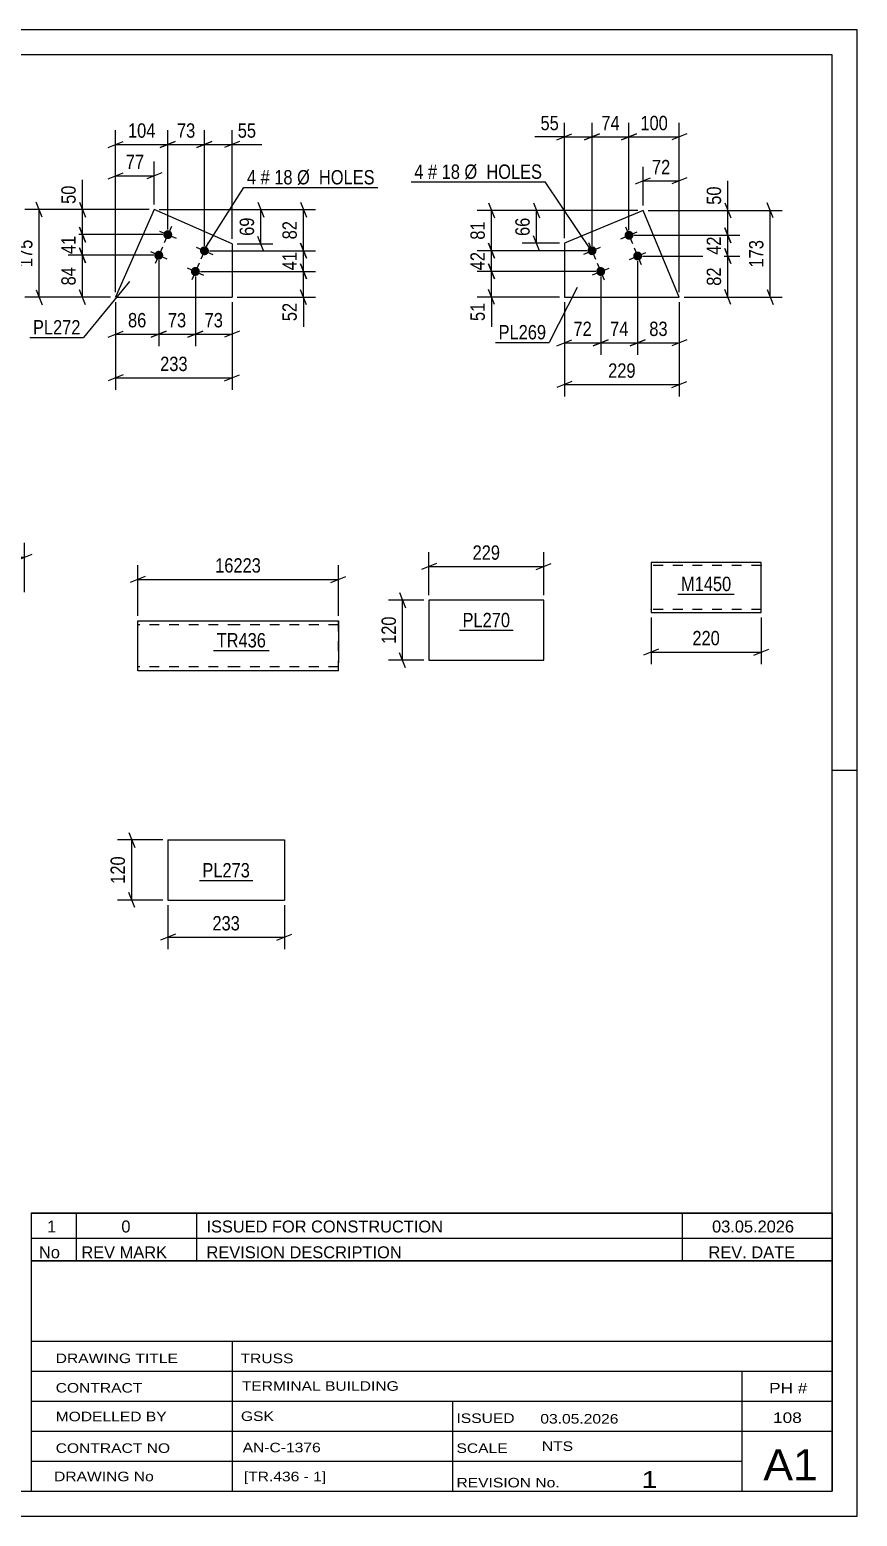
# Model space of a CAD drawing. Header units: millimetres. Extents: x 0 to 1766, y 0 to 560.
# Drawn here: x 254.7 to 420, y 0 to 297 of the extents above; entities that cross this region are included whole.
import ezdxf

# ---------------------------------------------------------------- set-up
doc = ezdxf.new("R2010")
doc.units = ezdxf.units.MM
doc.linetypes.add('DXK_LINE_DOT2', pattern=[3.9198, 1.9599, -1.9599])
doc.styles.add('Arial Narrow', font='ARIALN.TTF', dxfattribs={"height": 0.2})

# ---------------------------------------------------------------- blocks, each defined once
blk = doc.blocks.new('Unknown-814185401-14027 - 13088')
at = {"color": 7, "linetype": 'Continuous'}
for p, q in [((255, 60.55), (415, 60.55)), ((415, 60.55), (255, 60.55)), ((255, 60.55), (255, 55.55)), ((264, 60.55), (264, 55.55)), ((288, 60.55), (288, 55.55)), ((385, 60.55), (385, 55.55)), ((415, 60.55), (415, 55.55)), ((255, 55.55), (415, 55.55)), ((255, 55.55), (255, 51.05)), ((255, 55.55), (415, 55.55)), ((264, 55.55), (264, 51.05)), ((288, 55.55), (288, 51.05)), ((385, 55.55), (385, 51.05)), ((415, 55.55), (415, 51.05)), ((415, 51.05), (255, 51.05))]:
    blk.add_line(p, q, dxfattribs=at)
at = {"color": 7, "linetype": 'Continuous', "style": 'Arial Narrow'}
for s, height, width, p in [('1', 2.39, 1.196471, (258.16, 56.7)), ('0', 2.39, 1.196471, (273, 56.7)), ('ISSUED FOR CONSTRUCTION', 2.3861, 1.196471, (290, 56.7)), ('03.05.2026', 2.386, 1.196471, (391, 56.7)), ('No', 2.386, 1.2, (256.54, 51.55)), ('REV MARK', 2.386, 1.2, (265, 51.55)), ('REVISION DESCRIPTION', 2.3861, 1.2, (290, 51.55)), ('REV. DATE', 2.386, 1.2, (390.28, 51.55))]:
    blk.add_text(s, height=height, dxfattribs=dict(at, width=width)).set_placement(p)
blk = doc.blocks.new('Unknown-814185401-1133 - 13088')
at = {"color": 5, "linetype": 'Continuous'}
for p, q in [((420, 297), (0, 297)), ((420, 0), (420, 297)), ((415, 292), (5, 292)), ((415, 5), (415, 292)), ((420, 149), (415, 149)), ((5, 5), (415, 5)), ((0, 0), (420, 0))]:
    blk.add_line(p, q, dxfattribs=at)
blk = doc.blocks.new('Unknown-814185401-14026 - 13088')
at = {"color": 7, "linetype": 'Continuous'}
for p, q in [((255, 51.05), (255, 5)), ((255, 51.05), (415, 51.05)), ((415, 51), (415, 5)), ((255, 35), (415, 35)), ((295.14, 35), (295.14, 5)), ((255, 29), (415, 29)), ((397, 5.05), (397, 29.05)), ((255, 23), (415, 23)), ((339.14, 23), (339.14, 5)), ((255, 17), (415, 17)), ((255, 11), (397, 11)), ((255, 5), (415, 5))]:
    blk.add_line(p, q, dxfattribs=at)
at = {"color": 7, "style": 'Arial Narrow'}
for s, height, width, p in [('DRAWING TITLE', 1.9089, 1.425378, (259.88, 30.61)), ('TRUSS', 1.909, 1.425378, (296.81, 30.59)), ('TERMINAL BUILDING', 1.9089, 1.425378, (297.06, 25.07)), ('CONTRACT', 1.909, 1.425378, (259.88, 24.71)), ('MODELLED BY', 1.9089, 1.425378, (259.88, 18.98)), ('GSK', 1.909, 1.425378, (296.88, 19.04)), ('ISSUED', 1.909, 1.425378, (339.94, 18.64)), ('03.05.2026', 1.909, 1.425378, (356.69, 18.52)), ('CONTRACT NO', 1.9089, 1.425378, (259.88, 12.66)), ('AN-C-1376', 1.909, 1.425378, (297.23, 12.78)), ('SCALE', 1.909, 1.425378, (339.94, 12.65)), ('A1', 6.204, 1.25, (401.24, 7.2)), ('DRAWING No', 1.909, 1.425378, (259.56, 7)), ('[TR.436 - 1]', 1.9089, 1.425378, (297.46, 6.99)), ('1', 3.34, 1.5, (376.91, 5.68)), ('REVISION No.', 1.9089, 1.425378, (339.94, 5.77))]:
    blk.add_text(s, height=height, dxfattribs=dict(at, width=width)).set_placement(p)
at = {"color": 7, "linetype": 'Continuous', "style": 'Arial Narrow'}
for s, height, width, p in [('PH #', 2.1, 1.42538, (402.4, 24.55)), ('108', 2.1, 1.42538, (403.19, 18.65)), ('NTS', 1.909, 1.425378, (357, 13.05))]:
    blk.add_text(s, height=height, dxfattribs=dict(at, width=width)).set_placement(p)
blk = doc.blocks.new('Part-814185401-7026 - 7020')
at = {"color": 2, "linetype": 'Continuous'}
for p, q in [((377.2, 260.9), (361.51, 254.34)), ((384.45, 243.58), (377.2, 260.9)), ((361.51, 254.34), (361.51, 243.58)), ((361.51, 243.58), (384.45, 243.58))]:
    blk.add_line(p, q, dxfattribs=at)
blk = doc.blocks.new('Bolt-814185401-7027 - 7020')
at = {"linetype": 'Continuous'}
for points in [[(375.23, 256.28, -1), (373.57, 255.59, -1)], [(367.85, 253.2, -1), (366.19, 252.5, -1)], [(376.96, 252.13, -1), (375.3, 251.44, -1)], [(369.58, 249.04, -1), (367.92, 248.35, -1)]]:
    blk.add_hatch(color=1, dxfattribs=at).paths.add_polyline_path(points)
at = {"color": 1, "linetype": 'Continuous'}
for p, q in [((372.74, 255.24), (376.06, 256.63)), ((373.7, 257.6), (375.09, 254.28)), ((365.36, 252.15), (368.68, 253.54)), ((366.32, 254.51), (367.71, 251.19)), ((374.47, 251.09), (377.79, 252.48)), ((375.44, 253.45), (376.83, 250.12)), ((368.06, 250.36), (369.45, 247.04)), ((367.09, 248), (370.41, 249.39))]:
    blk.add_line(p, q, dxfattribs=at)
blk = doc.blocks.new('Part-814185401-6770 - 6766')
at = {"color": 2, "linetype": 'Continuous'}
for p, q in [((334.43, 183.03), (334.43, 171.03)), ((357.37, 183.03), (334.43, 183.03)), ((357.37, 171.03), (357.37, 183.03)), ((334.43, 171.03), (357.37, 171.03))]:
    blk.add_line(p, q, dxfattribs=at)
blk = doc.blocks.new('Part-814185401-6864 - 6858')
at = {"color": 2, "linetype": 'Continuous'}
for p, q in [((279.57, 261.07), (271.85, 243.55)), ((295.13, 254.22), (279.57, 261.07)), ((295.13, 254.22), (295.13, 243.55)), ((271.85, 243.55), (295.13, 243.55))]:
    blk.add_line(p, q, dxfattribs=at)
blk = doc.blocks.new('Bolt-814185401-6897 - 6858')
at = {"linetype": 'Continuous'}
for points in [[(283.1, 255.69, -1), (281.45, 256.42, -1)], [(281.29, 251.58, -1), (279.64, 252.3, -1)], [(290.42, 252.47, -1), (288.77, 253.19, -1)], [(288.61, 248.35, -1), (286.96, 249.08, -1)]]:
    blk.add_hatch(color=1, dxfattribs=at).paths.add_polyline_path(points)
at = {"color": 1, "linetype": 'Continuous'}
for p, q in [((280.63, 256.78), (283.92, 255.33)), ((283, 257.7), (281.55, 254.41)), ((278.82, 252.66), (282.11, 251.21)), ((281.19, 253.59), (279.74, 250.29)), ((287.95, 253.56), (291.25, 252.1)), ((290.32, 254.48), (288.87, 251.18)), ((288.51, 250.36), (287.06, 247.06)), ((286.14, 249.44), (289.43, 247.99))]:
    blk.add_line(p, q, dxfattribs=at)
blk = doc.blocks.new('Part-814185401-6035 - 6031')
at = {"color": 2, "linetype": 'Continuous'}
for p, q in [((378.81, 190.57), (378.81, 180.66)), ((400.81, 190.57), (378.81, 190.57)), ((400.81, 181.77), (400.81, 190.57)), ((400.81, 180.57), (400.81, 181.77)), ((378.81, 180.66), (378.81, 180.57)), ((378.81, 180.57), (400.81, 180.57))]:
    blk.add_line(p, q, dxfattribs=at)
at = {"color": 7, "linetype": 'DXK_LINE_DOT2'}
for p, q in [((400.81, 189.97), (378.81, 189.97)), ((400.81, 189.97), (400.81, 189.92)), ((400.81, 189.92), (400.81, 189.97)), ((400.81, 189.83), (400.81, 189.92)), ((400.81, 189.92), (400.81, 189.83)), ((378.81, 181.17), (378.81, 181.21)), ((400.81, 181.21), (400.81, 181.54)), ((400.81, 181.17), (400.81, 181.21)), ((400.81, 181.17), (378.81, 181.17))]:
    blk.add_line(p, q, dxfattribs=at)
blk = doc.blocks.new('Part-814185401-1870 - 1860')
at = {"color": 2, "linetype": 'Continuous'}
for p, q in [((276.26, 170.53), (276.26, 178.93)), ((276.26, 178.93), (296.26, 178.93)), ((296.36, 178.93), (316.36, 178.93)), ((316.36, 178.93), (316.36, 178.93)), ((316.36, 178.93), (316.36, 170.53)), ((276.26, 168.93), (276.26, 170.53)), ((316.36, 168.93), (316.36, 170.53)), ((296.26, 168.93), (276.26, 168.93)), ((316.36, 168.93), (296.36, 168.93)), ((316.36, 168.93), (316.36, 168.93))]:
    blk.add_line(p, q, dxfattribs=at)
at = {"color": 7, "linetype": 'DXK_LINE_DOT2'}
for p, q in [((316.36, 168.93), (316.36, 178.93)), ((316.36, 178.93), (316.36, 178.93)), ((296.26, 178.13), (276.26, 178.13)), ((316.36, 178.13), (296.36, 178.13)), ((316.36, 178.13), (316.36, 178.13)), ((276.26, 169.05), (276.26, 170.53)), ((276.26, 169.73), (276.26, 169.79)), ((296.26, 169.73), (276.26, 169.73)), ((316.36, 169.73), (296.36, 169.73)), ((316.36, 169.79), (316.36, 170.22)), ((316.36, 169.73), (316.36, 169.79)), ((316.36, 169.73), (316.36, 169.73)), ((316.36, 168.93), (316.36, 168.93))]:
    blk.add_line(p, q, dxfattribs=at)
blk = doc.blocks.new('Part-814185401-13118 - 13117')
at = {"color": 2, "linetype": 'Continuous'}
for p, q in [((282.29, 135.12), (282.29, 123.12)), ((282.29, 135.12), (305.57, 135.12)), ((305.57, 135.12), (305.57, 123.12)), ((282.29, 123.12), (305.57, 123.12))]:
    blk.add_line(p, q, dxfattribs=at)
blk = doc.blocks.new('StraightDimension-814185401-7103 - 7020')
at = {"color": 7, "linetype": 'Continuous'}
for p, q in [((361.51, 255.34), (361.51, 278.43)), ((367.02, 253.85), (367.02, 278.43)), ((360.01, 274.98), (363.01, 276.18)), ((361.51, 275.58), (367.02, 275.58)), ((368.52, 276.18), (365.52, 274.98))]:
    blk.add_line(p, q, dxfattribs=at)
at = {"color": 0}
blk.add_wipeout([(360.99, 276.33), (360.99, 280.53), (356.13, 280.53), (356.13, 276.33)], dxfattribs=at)
at = {"color": 7, "linetype": 'Continuous'}
blk.add_line((361.51, 275.58), (355.61, 275.58), dxfattribs=at)
blk.add_line((361.51, 275.58), (355.61, 275.58), dxfattribs=at)
at = {"color": 3, "style": 'Arial Narrow'}
blk.add_text('55', height=2.863, dxfattribs=at).set_placement((356.73, 276.93))
blk = doc.blocks.new('StraightDimension-814185401-7038 - 7020')
at = {"color": 7, "linetype": 'Continuous'}
for p, q in [((361.51, 242.58), (361.51, 223.72)), ((384.45, 242.58), (384.45, 223.72)), ((363.01, 226.72), (360.01, 225.52)), ((361.51, 226.12), (384.45, 226.12)), ((382.95, 225.52), (385.95, 226.72))]:
    blk.add_line(p, q, dxfattribs=at)
at = {"color": 0}
blk.add_wipeout([(376.32, 226.87), (376.32, 231.07), (369.64, 231.07), (369.64, 226.87)], dxfattribs=at)
at = {"color": 3, "style": 'Arial Narrow'}
blk.add_text('229', height=2.863, dxfattribs=at).set_placement((370.24, 227.47))
blk = doc.blocks.new('StraightDimension-814185401-7086 - 7020')
at = {"color": 7, "linetype": 'Continuous'}
for p, q in [((366.02, 252.85), (344.1, 252.85)), ((346.35, 254.35), (347.55, 251.35)), ((346.95, 248.7), (346.95, 252.85)), ((347.55, 247.2), (346.35, 250.2)), ((367.75, 248.7), (344.1, 248.7))]:
    blk.add_line(p, q, dxfattribs=at)
at = {"color": 0}
blk.add_wipeout([(346.2, 253.2), (342, 253.2), (342, 248.34), (346.2, 248.34)], dxfattribs=at)
at = {"color": 3, "style": 'Arial Narrow'}
blk.add_text('42', height=2.863, rotation=90.0002, dxfattribs=at).set_placement((345.6, 248.94))
blk = doc.blocks.new('StraightDimension-814185401-7043 - 7020')
at = {"color": 7, "linetype": 'Continuous'}
for p, q in [((355.31, 262.4), (356.51, 259.4)), ((376.2, 260.9), (353.06, 260.9)), ((355.91, 254.34), (355.91, 260.9)), ((356.51, 252.84), (355.31, 255.84)), ((360.51, 254.34), (353.06, 254.34))]:
    blk.add_line(p, q, dxfattribs=at)
at = {"color": 0}
blk.add_wipeout([(355.16, 260.05), (350.96, 260.05), (350.96, 255.19), (355.16, 255.19)], dxfattribs=at)
at = {"color": 3, "style": 'Arial Narrow'}
blk.add_text('66', height=2.863, rotation=90.0002, dxfattribs=at).set_placement((354.56, 255.79))
blk = doc.blocks.new('StraightDimension-814185401-7029 - 7020')
at = {"color": 7, "linetype": 'Continuous'}
for p, q in [((375.7, 266.18), (378.7, 267.38)), ((377.2, 261.9), (377.2, 269.63)), ((385.95, 267.38), (382.95, 266.18)), ((384.45, 244.58), (384.45, 269.63)), ((377.2, 266.78), (384.45, 266.78))]:
    blk.add_line(p, q, dxfattribs=at)
at = {"color": 0}
blk.add_wipeout([(383.25, 267.53), (383.25, 271.73), (378.39, 271.73), (378.39, 267.53)], dxfattribs=at)
at = {"color": 3, "style": 'Arial Narrow'}
blk.add_text('72', height=2.863, dxfattribs=at).set_placement((378.99, 268.13))
blk = doc.blocks.new('StraightDimension-814185401-7052 - 7020')
at = {"color": 7, "linetype": 'Continuous'}
for p, q in [((403.2, 259.4), (402, 262.4)), ((378.2, 260.9), (405, 260.9)), ((402.6, 243.58), (402.6, 260.9)), ((385.45, 243.58), (405, 243.58)), ((402, 245.08), (403.2, 242.08))]:
    blk.add_line(p, q, dxfattribs=at)
at = {"color": 0}
blk.add_wipeout([(401.85, 255.58), (397.65, 255.58), (397.65, 248.9), (401.85, 248.9)], dxfattribs=at)
at = {"color": 3, "style": 'Arial Narrow'}
blk.add_text('173', height=2.863, rotation=90.0002, dxfattribs=at).set_placement((401.25, 249.5))
blk = doc.blocks.new('StraightDimension-814185401-7059 - 7020')
at = {"color": 7, "linetype": 'Continuous'}
for p, q in [((368.75, 247.7), (368.75, 232.06)), ((361.51, 242.58), (361.51, 232.06)), ((360.01, 233.86), (363.01, 235.06)), ((370.25, 235.06), (367.25, 233.86)), ((361.51, 234.46), (368.75, 234.46))]:
    blk.add_line(p, q, dxfattribs=at)
at = {"color": 0}
blk.add_wipeout([(367.56, 235.21), (367.56, 239.41), (362.71, 239.41), (362.71, 235.21)], dxfattribs=at)
at = {"color": 3, "style": 'Arial Narrow'}
blk.add_text('72', height=2.863, dxfattribs=at).set_placement((363.31, 235.81))
blk = doc.blocks.new('StraightDimension-814185401-7065 - 7020')
at = {"color": 7, "linetype": 'Continuous'}
for p, q in [((376.13, 250.78), (376.13, 232.06)), ((368.75, 247.7), (368.75, 232.06)), ((367.25, 233.86), (370.25, 235.06)), ((377.63, 235.06), (374.63, 233.86)), ((368.75, 234.46), (376.13, 234.46))]:
    blk.add_line(p, q, dxfattribs=at)
at = {"color": 0}
blk.add_wipeout([(374.87, 235.21), (374.87, 239.41), (370.02, 239.41), (370.02, 235.21)], dxfattribs=at)
at = {"color": 3, "style": 'Arial Narrow'}
blk.add_text('74', height=2.863, dxfattribs=at).set_placement((370.62, 235.81))
blk = doc.blocks.new('StraightDimension-814185401-7073 - 7020')
at = {"color": 7, "linetype": 'Continuous'}
for p, q in [((376.13, 250.78), (376.13, 232.06)), ((384.45, 242.58), (384.45, 232.06)), ((374.63, 233.86), (377.63, 235.06)), ((385.95, 235.06), (382.95, 233.86)), ((376.13, 234.46), (384.45, 234.46))]:
    blk.add_line(p, q, dxfattribs=at)
at = {"color": 0}
blk.add_wipeout([(382.72, 235.21), (382.72, 239.41), (377.86, 239.41), (377.86, 235.21)], dxfattribs=at)
at = {"color": 3, "style": 'Arial Narrow'}
blk.add_text('83', height=2.863, dxfattribs=at).set_placement((378.46, 235.81))
blk = doc.blocks.new('StraightDimension-814185401-7080 - 7020')
at = {"color": 7, "linetype": 'Continuous'}
for p, q in [((346.35, 250.2), (347.55, 247.2)), ((367.75, 248.7), (344.1, 248.7)), ((346.95, 243.58), (346.95, 248.7)), ((360.51, 243.58), (344.1, 243.58)), ((347.55, 242.08), (346.35, 245.08))]:
    blk.add_line(p, q, dxfattribs=at)
at = {"color": 0}
blk.add_wipeout([(346.2, 243.05), (342, 243.05), (342, 238.2), (346.2, 238.2)], dxfattribs=at)
at = {"color": 7, "linetype": 'Continuous'}
blk.add_line((346.95, 243.58), (346.95, 237.67), dxfattribs=at)
blk.add_line((346.95, 243.58), (346.95, 237.67), dxfattribs=at)
at = {"color": 3, "style": 'Arial Narrow'}
blk.add_text('51', height=2.863, rotation=90.0002, dxfattribs=at).set_placement((345.6, 238.8))
blk = doc.blocks.new('StraightDimension-814185401-7094 - 7020')
at = {"color": 7, "linetype": 'Continuous'}
for p, q in [((346.35, 262.4), (347.55, 259.4)), ((376.2, 260.9), (344.1, 260.9)), ((346.95, 252.85), (346.95, 260.9)), ((366.02, 252.85), (344.1, 252.85)), ((347.55, 251.35), (346.35, 254.35))]:
    blk.add_line(p, q, dxfattribs=at)
at = {"color": 0}
blk.add_wipeout([(346.2, 259.3), (342, 259.3), (342, 254.45), (346.2, 254.45)], dxfattribs=at)
at = {"color": 3, "style": 'Arial Narrow'}
blk.add_text('81', height=2.863, rotation=90.0002, dxfattribs=at).set_placement((345.6, 255.05))
blk = doc.blocks.new('StraightDimension-814185401-7113 - 7020')
at = {"color": 7, "linetype": 'Continuous'}
for p, q in [((374.4, 256.94), (374.4, 278.43)), ((384.45, 244.58), (384.45, 278.43)), ((372.9, 274.98), (375.9, 276.18)), ((374.4, 275.58), (384.45, 275.58)), ((385.95, 276.18), (382.95, 274.98))]:
    blk.add_line(p, q, dxfattribs=at)
at = {"color": 0}
blk.add_wipeout([(382.76, 276.33), (382.76, 280.53), (376.08, 280.53), (376.08, 276.33)], dxfattribs=at)
at = {"color": 3, "style": 'Arial Narrow'}
blk.add_text('100', height=2.863, dxfattribs=at).set_placement((376.68, 276.93))
blk = doc.blocks.new('StraightDimension-814185401-7121 - 7020')
at = {"color": 7, "linetype": 'Continuous'}
for p, q in [((367.02, 253.85), (367.02, 278.43)), ((374.4, 256.94), (374.4, 278.43)), ((365.52, 274.98), (368.52, 276.18)), ((367.02, 275.58), (374.4, 275.58)), ((375.9, 276.18), (372.9, 274.98))]:
    blk.add_line(p, q, dxfattribs=at)
at = {"color": 0}
blk.add_wipeout([(373.13, 276.33), (373.13, 280.53), (368.28, 280.53), (368.28, 276.33)], dxfattribs=at)
at = {"color": 3, "style": 'Arial Narrow'}
blk.add_text('74', height=2.863, dxfattribs=at).set_placement((368.88, 276.93))
blk = doc.blocks.new('StraightDimension-814185401-7132 - 7020')
at = {"color": 7, "linetype": 'Continuous'}
for p, q in [((393.54, 253.28), (394.74, 250.28)), ((377.13, 251.78), (396.54, 251.78)), ((394.14, 243.58), (394.14, 251.78)), ((385.45, 243.58), (396.54, 243.58)), ((394.74, 242.08), (393.54, 245.08))]:
    blk.add_line(p, q, dxfattribs=at)
at = {"color": 0}
blk.add_wipeout([(393.39, 250.11), (389.19, 250.11), (389.19, 245.25), (393.39, 245.25)], dxfattribs=at)
at = {"color": 3, "style": 'Arial Narrow'}
blk.add_text('82', height=2.863, rotation=90.0002, dxfattribs=at).set_placement((392.79, 245.85))
blk = doc.blocks.new('StraightDimension-814185401-7138 - 7020')
at = {"color": 7, "linetype": 'Continuous'}
for p, q in [((375.4, 255.94), (396.54, 255.94)), ((393.54, 257.44), (394.74, 254.44)), ((394.14, 251.78), (394.14, 255.94)), ((394.74, 250.28), (393.54, 253.28)), ((377.13, 251.78), (396.54, 251.78))]:
    blk.add_line(p, q, dxfattribs=at)
at = {"color": 0}
blk.add_wipeout([(393.39, 256.29), (389.19, 256.29), (389.19, 251.43), (393.39, 251.43)], dxfattribs=at)
at = {"color": 3, "style": 'Arial Narrow'}
blk.add_text('42', height=2.863, rotation=90.0002, dxfattribs=at).set_placement((392.79, 252.03))
blk = doc.blocks.new('StraightDimension-814185401-7146 - 7020')
at = {"color": 7, "linetype": 'Continuous'}
for p, q in [((393.54, 262.4), (394.74, 259.4)), ((378.2, 260.9), (396.54, 260.9)), ((394.14, 255.94), (394.14, 260.9)), ((375.4, 255.94), (396.54, 255.94)), ((394.74, 254.44), (393.54, 257.44))]:
    blk.add_line(p, q, dxfattribs=at)
at = {"color": 0}
blk.add_wipeout([(393.39, 266.28), (389.19, 266.28), (389.19, 261.43), (393.39, 261.43)], dxfattribs=at)
at = {"color": 7, "linetype": 'Continuous'}
blk.add_line((394.14, 260.9), (394.14, 266.81), dxfattribs=at)
blk.add_line((394.14, 260.9), (394.14, 266.81), dxfattribs=at)
at = {"color": 3, "style": 'Arial Narrow'}
blk.add_text('50', height=2.863, rotation=90.0002, dxfattribs=at).set_placement((392.79, 262.03))
blk = doc.blocks.new('StraightDimension-814185401-6772 - 6766')
at = {"color": 7, "linetype": 'Continuous'}
for p, q in [((328.59, 184.53), (329.79, 181.53)), ((333.43, 183.03), (326.34, 183.03)), ((329.19, 171.03), (329.19, 183.03)), ((329.79, 169.53), (328.59, 172.53)), ((333.43, 171.03), (326.34, 171.03))]:
    blk.add_line(p, q, dxfattribs=at)
at = {"color": 0}
blk.add_wipeout([(328.44, 180.37), (324.24, 180.37), (324.24, 173.69), (328.44, 173.69)], dxfattribs=at)
at = {"color": 3, "style": 'Arial Narrow'}
blk.add_text('120', height=2.863, rotation=90.0002, dxfattribs=at).set_placement((327.84, 174.29))
blk = doc.blocks.new('StraightDimension-814185401-6783 - 6766')
at = {"color": 7, "linetype": 'Continuous'}
for p, q in [((335.93, 190.36), (332.93, 189.16)), ((334.43, 184.03), (334.43, 192.61)), ((355.87, 189.16), (358.87, 190.36)), ((357.37, 184.03), (357.37, 192.61)), ((334.43, 189.76), (357.37, 189.76))]:
    blk.add_line(p, q, dxfattribs=at)
at = {"color": 0}
blk.add_wipeout([(349.24, 190.51), (349.24, 194.71), (342.56, 194.71), (342.56, 190.51)], dxfattribs=at)
at = {"color": 3, "style": 'Arial Narrow'}
blk.add_text('229', height=2.863, dxfattribs=at).set_placement((343.16, 191.11))
blk = doc.blocks.new('StraightDimension-814185401-6906 - 6858')
at = {"color": 7, "linetype": 'Continuous'}
for p, q in [((271.85, 242.55), (271.85, 225.06)), ((295.13, 242.55), (295.13, 225.06)), ((273.35, 228.06), (270.35, 226.86)), ((271.85, 227.46), (295.13, 227.46)), ((293.63, 226.86), (296.63, 228.06))]:
    blk.add_line(p, q, dxfattribs=at)
at = {"color": 0}
blk.add_wipeout([(286.83, 228.21), (286.83, 232.41), (280.15, 232.41), (280.15, 228.21)], dxfattribs=at)
at = {"color": 3, "style": 'Arial Narrow'}
blk.add_text('233', height=2.863, dxfattribs=at).set_placement((280.75, 228.81))
blk = doc.blocks.new('StraightDimension-814185401-6943 - 6858')
at = {"color": 7, "linetype": 'Continuous'}
for p, q in [((271.85, 244.55), (271.85, 276.93)), ((282.28, 257.06), (282.28, 276.93)), ((270.35, 273.48), (273.35, 274.68)), ((271.85, 274.08), (282.28, 274.08)), ((283.78, 274.68), (280.78, 273.48))]:
    blk.add_line(p, q, dxfattribs=at)
at = {"color": 0}
blk.add_wipeout([(280.41, 274.83), (280.41, 279.03), (273.72, 279.03), (273.72, 274.83)], dxfattribs=at)
at = {"color": 3, "style": 'Arial Narrow'}
blk.add_text('104', height=2.863, dxfattribs=at).set_placement((274.32, 275.43))
blk = doc.blocks.new('StraightDimension-814185401-6950 - 6858')
at = {"color": 7, "linetype": 'Continuous'}
for p, q in [((280.46, 250.94), (280.46, 233.79)), ((271.85, 242.55), (271.85, 233.79)), ((270.35, 235.59), (273.35, 236.79)), ((271.85, 236.19), (280.46, 236.19)), ((281.96, 236.79), (278.96, 235.59))]:
    blk.add_line(p, q, dxfattribs=at)
at = {"color": 0}
blk.add_wipeout([(278.58, 236.94), (278.58, 241.14), (273.73, 241.14), (273.73, 236.94)], dxfattribs=at)
at = {"color": 3, "style": 'Arial Narrow'}
blk.add_text('86', height=2.863, dxfattribs=at).set_placement((274.33, 237.54))
blk = doc.blocks.new('StraightDimension-814185401-6964 - 6858')
at = {"color": 7, "linetype": 'Continuous'}
for p, q in [((287.78, 247.71), (287.78, 233.79)), ((295.13, 242.55), (295.13, 233.79)), ((286.28, 235.59), (289.28, 236.79)), ((287.78, 236.19), (295.13, 236.19)), ((296.63, 236.79), (293.63, 235.59))]:
    blk.add_line(p, q, dxfattribs=at)
at = {"color": 0}
blk.add_wipeout([(293.88, 236.94), (293.88, 241.14), (289.03, 241.14), (289.03, 236.94)], dxfattribs=at)
at = {"color": 3, "style": 'Arial Narrow'}
blk.add_text('73', height=2.863, dxfattribs=at).set_placement((289.63, 237.54))
blk = doc.blocks.new('StraightDimension-814185401-6899 - 6858')
at = {"color": 7, "linetype": 'Continuous'}
for p, q in [((271.85, 244.55), (271.85, 270.65)), ((279.57, 262.07), (279.57, 270.65)), ((270.35, 267.2), (273.35, 268.4)), ((271.85, 267.8), (279.57, 267.8)), ((281.07, 268.4), (278.07, 267.2))]:
    blk.add_line(p, q, dxfattribs=at)
at = {"color": 0}
blk.add_wipeout([(278.14, 268.55), (278.14, 272.75), (273.28, 272.75), (273.28, 268.55)], dxfattribs=at)
at = {"color": 3, "style": 'Arial Narrow'}
blk.add_text('77', height=2.863, dxfattribs=at).set_placement((273.88, 269.15))
blk = doc.blocks.new('StraightDimension-814185401-6920 - 6858')
at = {"color": 7, "linetype": 'Continuous'}
for p, q in [((257.18, 259.57), (255.98, 262.57)), ((278.57, 261.07), (253.73, 261.07)), ((256.58, 243.55), (256.58, 261.07)), ((270.85, 243.55), (253.73, 243.55)), ((255.98, 245.05), (257.18, 242.05))]:
    blk.add_line(p, q, dxfattribs=at)
at = {"color": 0}
blk.add_wipeout([(255.83, 255.66), (251.63, 255.66), (251.63, 248.97), (255.83, 248.97)], dxfattribs=at)
at = {"color": 3, "style": 'Arial Narrow'}
blk.add_text('175', height=2.863, rotation=90.0002, dxfattribs=at).set_placement((255.23, 249.57))
blk = doc.blocks.new('StraightDimension-814185401-6911 - 6858')
at = {"color": 7, "linetype": 'Continuous'}
for p, q in [((300.25, 262.57), (301.45, 259.57)), ((280.57, 261.07), (303.25, 261.07)), ((300.85, 254.22), (300.85, 261.07)), ((301.45, 252.72), (300.25, 255.72)), ((296.13, 254.22), (303.25, 254.22))]:
    blk.add_line(p, q, dxfattribs=at)
at = {"color": 0}
blk.add_wipeout([(300.1, 260.07), (295.9, 260.07), (295.9, 255.22), (300.1, 255.22)], dxfattribs=at)
at = {"color": 3, "style": 'Arial Narrow'}
blk.add_text('69', height=2.863, rotation=90.0002, dxfattribs=at).set_placement((299.5, 255.82))
blk = doc.blocks.new('StraightDimension-814185401-6927 - 6858')
at = {"color": 7, "linetype": 'Continuous'}
for p, q in [((289.6, 253.83), (289.6, 276.93)), ((295.13, 255.22), (295.13, 276.93)), ((288.1, 273.48), (291.1, 274.68)), ((289.6, 274.08), (295.13, 274.08)), ((296.63, 274.68), (293.63, 273.48))]:
    blk.add_line(p, q, dxfattribs=at)
at = {"color": 0}
blk.add_wipeout([(300.51, 274.83), (300.51, 279.03), (295.65, 279.03), (295.65, 274.83)], dxfattribs=at)
at = {"color": 7, "linetype": 'Continuous'}
blk.add_line((295.13, 274.08), (301.03, 274.08), dxfattribs=at)
blk.add_line((295.13, 274.08), (301.03, 274.08), dxfattribs=at)
at = {"color": 3, "style": 'Arial Narrow'}
blk.add_text('55', height=2.863, dxfattribs=at).set_placement((296.25, 275.43))
blk = doc.blocks.new('StraightDimension-814185401-6935 - 6858')
at = {"color": 7, "linetype": 'Continuous'}
for p, q in [((282.28, 257.06), (282.28, 276.93)), ((289.6, 253.83), (289.6, 276.93)), ((280.78, 273.48), (283.78, 274.68)), ((282.28, 274.08), (289.6, 274.08)), ((291.1, 274.68), (288.1, 273.48))]:
    blk.add_line(p, q, dxfattribs=at)
at = {"color": 0}
blk.add_wipeout([(288.37, 274.83), (288.37, 279.03), (283.51, 279.03), (283.51, 274.83)], dxfattribs=at)
at = {"color": 3, "style": 'Arial Narrow'}
blk.add_text('73', height=2.863, dxfattribs=at).set_placement((284.11, 275.43))
blk = doc.blocks.new('StraightDimension-814185401-6956 - 6858')
at = {"color": 7, "linetype": 'Continuous'}
for p, q in [((280.46, 250.94), (280.46, 233.79)), ((287.78, 247.71), (287.78, 233.79)), ((278.96, 235.59), (281.96, 236.79)), ((280.46, 236.19), (287.78, 236.19)), ((289.28, 236.79), (286.28, 235.59))]:
    blk.add_line(p, q, dxfattribs=at)
at = {"color": 0}
blk.add_wipeout([(286.55, 236.94), (286.55, 241.14), (281.69, 241.14), (281.69, 236.94)], dxfattribs=at)
at = {"color": 3, "style": 'Arial Narrow'}
blk.add_text('73', height=2.863, dxfattribs=at).set_placement((282.29, 237.54))
blk = doc.blocks.new('StraightDimension-814185401-6971 - 6858')
at = {"color": 7, "linetype": 'Continuous'}
for p, q in [((290.6, 252.83), (311.79, 252.83)), ((308.79, 254.33), (309.99, 251.33)), ((309.39, 248.71), (309.39, 252.83)), ((309.99, 247.21), (308.79, 250.21)), ((288.78, 248.71), (311.79, 248.71))]:
    blk.add_line(p, q, dxfattribs=at)
at = {"color": 0}
blk.add_wipeout([(308.64, 253.2), (304.44, 253.2), (304.44, 248.34), (308.64, 248.34)], dxfattribs=at)
at = {"color": 3, "style": 'Arial Narrow'}
blk.add_text('41', height=2.863, rotation=90.0002, dxfattribs=at).set_placement((308.04, 248.94))
blk = doc.blocks.new('StraightDimension-814185401-6979 - 6858')
at = {"color": 7, "linetype": 'Continuous'}
for p, q in [((308.79, 250.21), (309.99, 247.21)), ((288.78, 248.71), (311.79, 248.71)), ((309.39, 243.55), (309.39, 248.71)), ((296.13, 243.55), (311.79, 243.55)), ((309.99, 242.05), (308.79, 245.05))]:
    blk.add_line(p, q, dxfattribs=at)
at = {"color": 0}
blk.add_wipeout([(308.64, 243.03), (304.44, 243.03), (304.44, 238.17), (308.64, 238.17)], dxfattribs=at)
at = {"color": 7, "linetype": 'Continuous'}
blk.add_line((309.39, 243.55), (309.39, 237.65), dxfattribs=at)
blk.add_line((309.39, 243.55), (309.39, 237.65), dxfattribs=at)
at = {"color": 3, "style": 'Arial Narrow'}
blk.add_text('52', height=2.863, rotation=90.0002, dxfattribs=at).set_placement((308.04, 238.77))
blk = doc.blocks.new('StraightDimension-814185401-6985 - 6858')
at = {"color": 7, "linetype": 'Continuous'}
for p, q in [((308.79, 262.57), (309.99, 259.57)), ((280.57, 261.07), (311.79, 261.07)), ((309.39, 252.83), (309.39, 261.07)), ((290.6, 252.83), (311.79, 252.83)), ((309.99, 251.33), (308.79, 254.33))]:
    blk.add_line(p, q, dxfattribs=at)
at = {"color": 0}
blk.add_wipeout([(308.64, 259.38), (304.44, 259.38), (304.44, 254.52), (308.64, 254.52)], dxfattribs=at)
at = {"color": 3, "style": 'Arial Narrow'}
blk.add_text('82', height=2.863, rotation=90.0002, dxfattribs=at).set_placement((308.04, 255.12))
blk = doc.blocks.new('StraightDimension-814185401-6994 - 6858')
at = {"color": 7, "linetype": 'Continuous'}
for p, q in [((264.62, 262.57), (265.82, 259.57)), ((278.57, 261.07), (262.37, 261.07)), ((265.22, 256.06), (265.22, 261.07)), ((281.28, 256.06), (262.37, 256.06)), ((265.82, 254.56), (264.62, 257.56))]:
    blk.add_line(p, q, dxfattribs=at)
at = {"color": 0}
blk.add_wipeout([(264.47, 266.46), (260.27, 266.46), (260.27, 261.6), (264.47, 261.6)], dxfattribs=at)
at = {"color": 7, "linetype": 'Continuous'}
blk.add_line((265.22, 261.07), (265.22, 266.98), dxfattribs=at)
blk.add_line((265.22, 261.07), (265.22, 266.98), dxfattribs=at)
at = {"color": 3, "style": 'Arial Narrow'}
blk.add_text('50', height=2.863, rotation=90.0002, dxfattribs=at).set_placement((263.87, 262.2))
blk = doc.blocks.new('StraightDimension-814185401-7002 - 6858')
at = {"color": 7, "linetype": 'Continuous'}
for p, q in [((281.28, 256.06), (262.37, 256.06)), ((264.62, 257.56), (265.82, 254.56)), ((265.22, 251.94), (265.22, 256.06)), ((265.82, 250.44), (264.62, 253.44)), ((279.46, 251.94), (262.37, 251.94))]:
    blk.add_line(p, q, dxfattribs=at)
at = {"color": 0}
blk.add_wipeout([(264.47, 256.43), (260.27, 256.43), (260.27, 251.57), (264.47, 251.57)], dxfattribs=at)
at = {"color": 3, "style": 'Arial Narrow'}
blk.add_text('41', height=2.863, rotation=90.0002, dxfattribs=at).set_placement((263.87, 252.17))
blk = doc.blocks.new('StraightDimension-814185401-7010 - 6858')
at = {"color": 7, "linetype": 'Continuous'}
for p, q in [((264.62, 253.44), (265.82, 250.44)), ((279.46, 251.94), (262.37, 251.94)), ((265.22, 243.55), (265.22, 251.94)), ((270.85, 243.55), (262.37, 243.55)), ((265.82, 242.05), (264.62, 245.05))]:
    blk.add_line(p, q, dxfattribs=at)
at = {"color": 0}
blk.add_wipeout([(264.47, 250.17), (260.27, 250.17), (260.27, 245.32), (264.47, 245.32)], dxfattribs=at)
at = {"color": 3, "style": 'Arial Narrow'}
blk.add_text('84', height=2.863, rotation=90.0002, dxfattribs=at).set_placement((263.87, 245.92))
blk = doc.blocks.new('StraightDimension-814185401-13547 - 13539')
at = {"color": 7, "linetype": 'Continuous'}
for p, q in [((211.49, 184.62), (211.49, 194.47)), ((253.66, 184.62), (253.66, 194.47)), ((212.99, 192.22), (209.99, 191.02)), ((211.49, 191.62), (253.66, 191.62)), ((252.16, 191.02), (255.16, 192.22))]:
    blk.add_line(p, q, dxfattribs=at)
at = {"color": 0}
blk.add_wipeout([(237.75, 192.37), (237.75, 196.57), (227.41, 196.57), (227.41, 192.37)], dxfattribs=at)
at = {"color": 3, "style": 'Arial Narrow'}
blk.add_text('16242', height=2.863, dxfattribs=at).set_placement((228.01, 192.97))
blk = doc.blocks.new('StraightDimension-814185401-6037 - 6031')
at = {"color": 7, "linetype": 'Continuous'}
for p, q in [((378.81, 179.57), (378.81, 170.27)), ((400.81, 179.57), (400.81, 170.27)), ((380.31, 173.27), (377.31, 172.07)), ((378.81, 172.67), (400.81, 172.67)), ((399.31, 172.07), (402.31, 173.27))]:
    blk.add_line(p, q, dxfattribs=at)
at = {"color": 0}
blk.add_wipeout([(393.16, 173.42), (393.16, 177.62), (386.47, 177.62), (386.47, 173.42)], dxfattribs=at)
at = {"color": 3, "style": 'Arial Narrow'}
blk.add_text('220', height=2.863, dxfattribs=at).set_placement((387.07, 174.02))
blk = doc.blocks.new('StraightDimension-814185401-1949 - 1860')
at = {"color": 7, "linetype": 'Continuous'}
for p, q in [((277.76, 187.79), (274.76, 186.59)), ((276.26, 179.93), (276.26, 190.04)), ((276.26, 187.19), (316.36, 187.19)), ((314.86, 186.59), (317.86, 187.79)), ((316.36, 179.93), (316.36, 190.04))]:
    blk.add_line(p, q, dxfattribs=at)
at = {"color": 0}
blk.add_wipeout([(301.48, 187.94), (301.48, 192.14), (291.14, 192.14), (291.14, 187.94)], dxfattribs=at)
at = {"color": 3, "style": 'Arial Narrow'}
blk.add_text('16223', height=2.863, dxfattribs=at).set_placement((291.74, 188.54))
blk = doc.blocks.new('StraightDimension-814185401-13249 - 13117')
at = {"color": 7, "linetype": 'Continuous'}
for p, q in [((281.29, 135.12), (272.21, 135.12)), ((274.46, 136.62), (275.66, 133.62)), ((275.06, 123.12), (275.06, 135.12)), ((281.29, 123.12), (272.21, 123.12)), ((275.66, 121.62), (274.46, 124.62))]:
    blk.add_line(p, q, dxfattribs=at)
at = {"color": 0}
blk.add_wipeout([(274.31, 132.46), (270.11, 132.46), (270.11, 125.77), (274.31, 125.77)], dxfattribs=at)
at = {"color": 3, "style": 'Arial Narrow'}
blk.add_text('120', height=2.863, rotation=90.0002, dxfattribs=at).set_placement((273.71, 126.37))
blk = doc.blocks.new('StraightDimension-814185401-13253 - 13117')
at = {"color": 7, "linetype": 'Continuous'}
for p, q in [((282.29, 122.12), (282.29, 113.3)), ((305.57, 122.12), (305.57, 113.3)), ((283.79, 116.3), (280.79, 115.1)), ((304.07, 115.1), (307.07, 116.3)), ((282.29, 115.7), (305.57, 115.7))]:
    blk.add_line(p, q, dxfattribs=at)
at = {"color": 0}
blk.add_wipeout([(297.27, 116.45), (297.27, 120.65), (290.59, 120.65), (290.59, 116.45)], dxfattribs=at)
at = {"color": 3, "style": 'Arial Narrow'}
blk.add_text('233', height=2.863, dxfattribs=at).set_placement((291.19, 117.05))
blk = doc.blocks.new('Mark-814185401-7022 - 7020')
at = {"color": 0}
blk.add_wipeout([(357.85, 235.14), (357.85, 238.14), (348.35, 238.14), (348.35, 235.14)], dxfattribs=at)
blk.add_wipeout([(357.85, 235.14), (357.85, 238.14), (348.35, 238.14), (348.35, 235.14)], dxfattribs=at)
at = {"color": 30, "linetype": 'Continuous'}
for p in [(364.02, 245.53), (347.75, 234.54)]:
    blk.add_line(p, (358.45, 234.54), dxfattribs=at)
at = {"color": 3, "style": 'Arial Narrow'}
blk.add_text('PL269', height=2.863, dxfattribs=at).set_placement((348.35, 235.14))
blk = doc.blocks.new('Mark-814185401-13732 - 7020')
at = {"color": 0}
blk.add_wipeout([(333.35, 267.21), (333.35, 270.21), (331.52, 270.21), (331.52, 267.21)], dxfattribs=at)
blk.add_wipeout([(333.35, 267.21), (333.35, 270.21), (331.52, 270.21), (331.52, 267.21)], dxfattribs=at)
blk.add_wipeout([(336.08, 267.21), (336.08, 270.21), (334.25, 270.21), (334.25, 267.21)], dxfattribs=at)
blk.add_wipeout([(336.08, 267.21), (336.08, 270.21), (334.25, 270.21), (334.25, 267.21)], dxfattribs=at)
at = {"color": 3, "style": 'Arial Narrow'}
blk.add_text('4', height=2.86, dxfattribs=at).set_placement((331.52, 267.21))
at = {"color": 0}
blk.add_wipeout([(340.63, 267.21), (340.63, 270.21), (336.98, 270.21), (336.98, 267.21)], dxfattribs=at)
blk.add_wipeout([(340.63, 267.21), (340.63, 270.21), (336.98, 270.21), (336.98, 267.21)], dxfattribs=at)
at = {"color": 3, "style": 'Arial Narrow'}
blk.add_text('#', height=2.86, dxfattribs=at).set_placement((334.25, 267.21))
at = {"color": 0}
blk.add_wipeout([(357.06, 267.21), (357.06, 270.21), (341.53, 270.21), (341.53, 267.21)], dxfattribs=at)
blk.add_wipeout([(357.06, 267.21), (357.06, 270.21), (341.53, 270.21), (341.53, 267.21)], dxfattribs=at)
at = {"color": 7, "linetype": 'Continuous'}
for p in [(330.92, 266.61), (367.07, 252.62)]:
    blk.add_line(p, (357.66, 266.61), dxfattribs=at)
at = {"color": 3, "style": 'Arial Narrow'}
for s, p in [('18', (336.98, 267.21)), ('Ø  HOLES', (341.53, 267.21))]:
    blk.add_text(s, height=2.863, dxfattribs=at).set_placement(p)
blk = doc.blocks.new('Mark-814185401-6768 - 6766')
at = {"color": 0}
blk.add_wipeout([(350.65, 177.63), (350.65, 180.63), (341.15, 180.63), (341.15, 177.63)], dxfattribs=at)
blk.add_wipeout([(350.65, 177.63), (350.65, 180.63), (341.15, 180.63), (341.15, 177.63)], dxfattribs=at)
at = {"color": 30, "linetype": 'Continuous'}
blk.add_line((340.55, 177.03), (351.25, 177.03), dxfattribs=at)
at = {"color": 3, "style": 'Arial Narrow'}
blk.add_text('PL270', height=2.863, dxfattribs=at).set_placement((341.15, 177.63))
blk = doc.blocks.new('Mark-814185401-6860 - 6858')
at = {"color": 0}
blk.add_wipeout([(264.85, 236.12), (264.85, 239.12), (255.34, 239.12), (255.34, 236.12)], dxfattribs=at)
blk.add_wipeout([(264.85, 236.12), (264.85, 239.12), (255.34, 239.12), (255.34, 236.12)], dxfattribs=at)
at = {"color": 30, "linetype": 'Continuous'}
for p in [(274.64, 246.67), (254.74, 235.52)]:
    blk.add_line(p, (265.45, 235.52), dxfattribs=at)
at = {"color": 3, "style": 'Arial Narrow'}
blk.add_text('PL272', height=2.863, dxfattribs=at).set_placement((255.34, 236.12))
blk = doc.blocks.new('Mark-814185401-6893 - 6858')
at = {"color": 0}
blk.add_wipeout([(299.91, 266.1), (299.91, 269.1), (298.08, 269.1), (298.08, 266.1)], dxfattribs=at)
blk.add_wipeout([(299.91, 266.1), (299.91, 269.1), (298.08, 269.1), (298.08, 266.1)], dxfattribs=at)
at = {"color": 7, "linetype": 'Continuous'}
blk.add_line((289.33, 252.67), (297.48, 265.5), dxfattribs=at)
at = {"color": 0}
blk.add_wipeout([(302.64, 266.1), (302.64, 269.1), (300.81, 269.1), (300.81, 266.1)], dxfattribs=at)
blk.add_wipeout([(302.64, 266.1), (302.64, 269.1), (300.81, 269.1), (300.81, 266.1)], dxfattribs=at)
at = {"color": 3, "style": 'Arial Narrow'}
blk.add_text('4', height=2.86, dxfattribs=at).set_placement((298.08, 266.1))
at = {"color": 0}
blk.add_wipeout([(307.19, 266.1), (307.19, 269.1), (303.54, 269.1), (303.54, 266.1)], dxfattribs=at)
blk.add_wipeout([(307.19, 266.1), (307.19, 269.1), (303.54, 269.1), (303.54, 266.1)], dxfattribs=at)
at = {"color": 3, "style": 'Arial Narrow'}
blk.add_text('#', height=2.86, dxfattribs=at).set_placement((300.81, 266.1))
at = {"color": 0}
blk.add_wipeout([(323.62, 266.1), (323.62, 269.1), (308.09, 269.1), (308.09, 266.1)], dxfattribs=at)
blk.add_wipeout([(323.62, 266.1), (323.62, 269.1), (308.09, 269.1), (308.09, 266.1)], dxfattribs=at)
at = {"color": 7, "linetype": 'Continuous'}
blk.add_line((297.48, 265.5), (324.22, 265.5), dxfattribs=at)
at = {"color": 3, "style": 'Arial Narrow'}
for s, p in [('18', (303.54, 266.1)), ('Ø  HOLES', (308.09, 266.1))]:
    blk.add_text(s, height=2.863, dxfattribs=at).set_placement(p)
blk = doc.blocks.new('Mark-814185401-6033 - 6031')
at = {"color": 0}
blk.add_wipeout([(394.84, 184.85), (394.84, 187.85), (384.79, 187.85), (384.79, 184.85)], dxfattribs=at)
blk.add_wipeout([(394.84, 184.85), (394.84, 187.85), (384.79, 187.85), (384.79, 184.85)], dxfattribs=at)
at = {"color": 30, "linetype": 'Continuous'}
blk.add_line((384.19, 184.25), (395.44, 184.25), dxfattribs=at)
at = {"color": 3, "style": 'Arial Narrow'}
blk.add_text('M1450', height=2.863, dxfattribs=at).set_placement((384.79, 184.85))
blk = doc.blocks.new('Mark-814185401-1868 - 1860')
at = {"color": 0}
blk.add_wipeout([(301.9, 173.59), (301.9, 176.59), (292.03, 176.59), (292.03, 173.59)], dxfattribs=at)
blk.add_wipeout([(301.9, 173.59), (301.9, 176.59), (292.03, 176.59), (292.03, 173.59)], dxfattribs=at)
at = {"color": 30, "linetype": 'Continuous'}
blk.add_line((291.43, 172.99), (302.5, 172.99), dxfattribs=at)
at = {"color": 3, "style": 'Arial Narrow'}
blk.add_text('TR436', height=2.863, dxfattribs=at).set_placement((292.03, 173.59))
blk = doc.blocks.new('Mark-814185401-13378 - 13117')
at = {"color": 0}
blk.add_wipeout([(298.68, 127.64), (298.68, 130.64), (289.18, 130.64), (289.18, 127.64)], dxfattribs=at)
blk.add_wipeout([(298.68, 127.64), (298.68, 130.64), (289.18, 130.64), (289.18, 127.64)], dxfattribs=at)
at = {"color": 30, "linetype": 'Continuous'}
blk.add_line((288.58, 127.04), (299.28, 127.04), dxfattribs=at)
at = {"color": 3, "style": 'Arial Narrow'}
blk.add_text('PL273', height=2.863, dxfattribs=at).set_placement((289.18, 127.64))

msp = doc.modelspace()

# ---------------------------------------------------------------- block references
for name in ['Unknown-814185401-1133 - 13088', 'Part-814185401-6864 - 6858', 'Part-814185401-7026 - 7020', 'Bolt-814185401-6897 - 6858', 'Bolt-814185401-7027 - 7020', 'Part-814185401-6035 - 6031', 'Part-814185401-6770 - 6766', 'Part-814185401-1870 - 1860', 'Part-814185401-13118 - 13117', 'Unknown-814185401-14027 - 13088', 'Unknown-814185401-14026 - 13088']:
    msp.add_blockref(name, (0, 0))

# ---------------------------------------------------------------- next in the draw order: block references
for name in ['StraightDimension-814185401-7103 - 7020', 'StraightDimension-814185401-6943 - 6858', 'StraightDimension-814185401-6906 - 6858', 'StraightDimension-814185401-7038 - 7020', 'StraightDimension-814185401-13547 - 13539', 'StraightDimension-814185401-1949 - 1860', 'Mark-814185401-6033 - 6031', 'StraightDimension-814185401-6772 - 6766', 'Mark-814185401-6768 - 6766', 'StraightDimension-814185401-6037 - 6031', 'Mark-814185401-1868 - 1860', 'StraightDimension-814185401-13249 - 13117', 'Mark-814185401-13378 - 13117']:
    msp.add_blockref(name, (0, 0))

# ---------------------------------------------------------------- next in the draw order: block references
for name in ['StraightDimension-814185401-7086 - 7020', 'StraightDimension-814185401-6950 - 6858', 'StraightDimension-814185401-6964 - 6858', 'StraightDimension-814185401-6783 - 6766', 'StraightDimension-814185401-13253 - 13117']:
    msp.add_blockref(name, (0, 0))

# ---------------------------------------------------------------- next in the draw order: block references
for name in ['StraightDimension-814185401-6899 - 6858', 'StraightDimension-814185401-7043 - 7020', 'StraightDimension-814185401-7059 - 7020']:
    msp.add_blockref(name, (0, 0))

# ---------------------------------------------------------------- next in the draw order: block references
for name in ['StraightDimension-814185401-7029 - 7020', 'StraightDimension-814185401-6920 - 6858', 'StraightDimension-814185401-6911 - 6858']:
    msp.add_blockref(name, (0, 0))

# ---------------------------------------------------------------- next in the draw order: block references
for name in ['StraightDimension-814185401-6927 - 6858', 'StraightDimension-814185401-7052 - 7020', 'StraightDimension-814185401-6956 - 6858']:
    msp.add_blockref(name, (0, 0))

# ---------------------------------------------------------------- next in the draw order: block references
for name in ['StraightDimension-814185401-6935 - 6858', 'StraightDimension-814185401-7065 - 7020']:
    msp.add_blockref(name, (0, 0))

# ---------------------------------------------------------------- next in the draw order: block references
for name in ['StraightDimension-814185401-6971 - 6858', 'StraightDimension-814185401-7080 - 7020', 'StraightDimension-814185401-7073 - 7020']:
    msp.add_blockref(name, (0, 0))

# ---------------------------------------------------------------- next in the draw order: block references
for name in ['StraightDimension-814185401-7094 - 7020', 'StraightDimension-814185401-6979 - 6858', 'Mark-814185401-7022 - 7020']:
    msp.add_blockref(name, (0, 0))

# ---------------------------------------------------------------- next in the draw order: block references
for name in ['StraightDimension-814185401-7113 - 7020', 'StraightDimension-814185401-6985 - 6858']:
    msp.add_blockref(name, (0, 0))

# ---------------------------------------------------------------- next in the draw order: block references
for name in ['StraightDimension-814185401-7121 - 7020', 'Mark-814185401-6893 - 6858', 'StraightDimension-814185401-6994 - 6858']:
    msp.add_blockref(name, (0, 0))

# ---------------------------------------------------------------- next in the draw order: block references
for name in ['Mark-814185401-13732 - 7020', 'StraightDimension-814185401-7002 - 6858', 'StraightDimension-814185401-7132 - 7020']:
    msp.add_blockref(name, (0, 0))

# ---------------------------------------------------------------- next in the draw order: block references
for name in ['StraightDimension-814185401-7138 - 7020', 'StraightDimension-814185401-7010 - 6858']:
    msp.add_blockref(name, (0, 0))

# ---------------------------------------------------------------- next in the draw order: block references
for name in ['StraightDimension-814185401-7146 - 7020', 'Mark-814185401-6860 - 6858']:
    msp.add_blockref(name, (0, 0))

doc.saveas('drawing.dxf')
